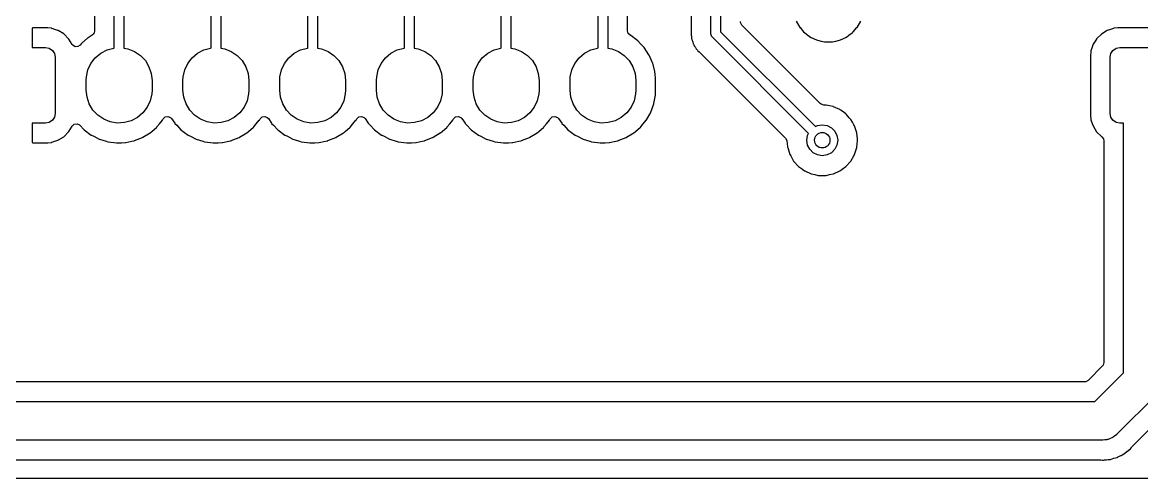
# Model space of a CAD drawing. Extents: x 1.82 to 8.48, y -4.98 to -0.82.
# Drawn here: x 4.58 to 5.719, y -4.98 to -4.516 of the extents above; entities that cross this region are included whole.
import ezdxf

# ---------------------------------------------------------------- set-up
doc = ezdxf.new("R2010")
doc.units = 0
doc.header["$MEASUREMENT"] = 0
doc.layers.add('BLACK', color=7, linetype='CONTINUOUS')

msp = doc.modelspace()

# ---------------------------------------------------------------- linework, layer by layer
at = {"layer": 'BLACK', "linetype": 'CONTINUOUS'}
for p, q in [((5.26049, -3.93842), (5.26049, -4.52446)), ((5.28051, -4.52756), (5.28051, -3.93701)), ((5.29035, -3.93905), (5.29035, -4.52552)), ((4.6735, -4.54202), (4.6735, -4.3375)), ((4.77193, -4.54202), (4.77193, -4.33603)), ((4.78177, -4.3361), (4.78177, -4.54217)), ((4.87035, -4.54202), (4.87035, -4.3361)), ((4.8802, -4.3361), (4.8802, -4.54217)), ((4.96878, -4.54202), (4.96878, -4.3361)), ((4.97862, -4.3361), (4.97862, -4.54217)), ((5.0672, -4.54202), (5.0672, -4.3361)), ((5.07705, -4.3361), (5.07705, -4.54217)), ((5.17547, -4.33648), (5.17547, -4.54217)), ((4.65348, -4.33891), (4.65348, -4.52486)), ((4.68335, -4.33954), (4.68335, -4.54217)), ((5.16563, -4.54202), (5.16563, -4.33851)), ((5.19549, -4.52472), (5.19549, -4.33958)), ((5.31049, -4.51623), (5.31037, -4.51517)), ((5.31183, -4.51868), (5.31049, -4.51623)), ((5.39175, -4.59861), (5.31183, -4.51868)), ((5.36714, -4.51463), (5.3709, -4.52114)), ((5.4291, -4.52114), (5.43286, -4.51463)), ((4.59007, -4.52185), (4.59, -4.52215)), ((4.59, -4.52215), (4.59, -4.54161)), ((4.59011, -4.52179), (4.59007, -4.52185)), ((4.59071, -4.52161), (4.59011, -4.52179)), ((4.60548, -4.52161), (4.59071, -4.52161)), ((4.60573, -4.52163), (4.60548, -4.52161)), ((4.60945, -4.52201), (4.60573, -4.52163)), ((4.60997, -4.52212), (4.60945, -4.52201)), ((4.61605, -4.52414), (4.60997, -4.52212)), ((4.61657, -4.52438), (4.61605, -4.52414)), ((4.622, -4.52773), (4.61657, -4.52438)), ((4.62245, -4.52808), (4.622, -4.52773)), ((4.62696, -4.53259), (4.62245, -4.52808)), ((4.6511, -4.5291), (4.6468, -4.53171)), ((4.6527, -4.52754), (4.6511, -4.5291)), ((4.65348, -4.52486), (4.6527, -4.52754)), ((5.19617, -4.52722), (5.19549, -4.52472)), ((5.1982, -4.52914), (5.19617, -4.52722)), ((5.19865, -4.52936), (5.1982, -4.52914)), ((5.19884, -4.52946), (5.19865, -4.52936)), ((5.19865, -4.52936), (5.19865, -4.52936)), ((5.20612, -4.53488), (5.19884, -4.52946)), ((5.26047, -4.5249), (5.26041, -4.52519)), ((5.26041, -4.52519), (5.26042, -4.52551)), ((5.26042, -4.52551), (5.26042, -4.52551)), ((5.26042, -4.52551), (5.26049, -4.52787)), ((5.26049, -4.52446), (5.26047, -4.5249)), ((5.26049, -4.52787), (5.26049, -4.52803)), ((5.26049, -4.52803), (5.26049, -4.52913)), ((5.26049, -4.52913), (5.26051, -4.52928)), ((5.26051, -4.52928), (5.26051, -4.52928)), ((5.26051, -4.52928), (5.26051, -4.52929)), ((5.26051, -4.52929), (5.26055, -4.52975)), ((5.26055, -4.52975), (5.2606, -4.53149)), ((5.2606, -4.53149), (5.26083, -4.53226)), ((5.28085, -4.52872), (5.28051, -4.52756)), ((5.28111, -4.52991), (5.28085, -4.52872)), ((5.28126, -4.53011), (5.28111, -4.52991)), ((5.28129, -4.53022), (5.28126, -4.53011)), ((5.28143, -4.53034), (5.28129, -4.53022)), ((5.28195, -4.53104), (5.28143, -4.53034)), ((5.37979, -4.62887), (5.28195, -4.53104)), ((5.29035, -4.52552), (5.38675, -4.62191)), ((5.3709, -4.52114), (5.37108, -4.52133)), ((5.37108, -4.52133), (5.37108, -4.52133)), ((5.37108, -4.52133), (5.37479, -4.52546)), ((5.37479, -4.52546), (5.37593, -4.52673)), ((5.37593, -4.52673), (5.37917, -4.52908)), ((5.37917, -4.52908), (5.38165, -4.53088)), ((5.38165, -4.53088), (5.38202, -4.53115)), ((5.38202, -4.53115), (5.38225, -4.53125)), ((5.38225, -4.53125), (5.38226, -4.53125)), ((5.38226, -4.53125), (5.3879, -4.53377)), ((5.4121, -4.53377), (5.41774, -4.53125)), ((5.41774, -4.53125), (5.41775, -4.53125)), ((5.41775, -4.53125), (5.41798, -4.53115)), ((5.41798, -4.53115), (5.41835, -4.53088)), ((5.41835, -4.53088), (5.42083, -4.52908)), ((5.42083, -4.52908), (5.42407, -4.52673)), ((5.42407, -4.52673), (5.42521, -4.52546)), ((5.42521, -4.52546), (5.42892, -4.52133)), ((5.42892, -4.52133), (5.4291, -4.52114)), ((5.42892, -4.52133), (5.42892, -4.52133)), ((5.6777, -4.52789), (5.67278, -4.53282)), ((5.68362, -4.52423), (5.6777, -4.52789)), ((5.68679, -4.52317), (5.68362, -4.52423)), ((5.68997, -4.52211), (5.68679, -4.52317)), ((5.69023, -4.52203), (5.68997, -4.52211)), ((5.68997, -4.52211), (5.68997, -4.52211)), ((5.6905, -4.522), (5.69023, -4.52203)), ((5.69427, -4.52161), (5.6905, -4.522)), ((5.6905, -4.522), (5.6905, -4.522)), ((5.69439, -4.52159), (5.69427, -4.52161)), ((5.69427, -4.52161), (5.69427, -4.52161)), ((5.74561, -4.52159), (5.69439, -4.52159)), ((4.59, -4.54161), (4.60362, -4.54161)), ((4.60362, -4.54161), (4.60739, -4.54236)), ((4.60739, -4.54236), (4.61058, -4.5445)), ((4.62732, -4.53304), (4.62696, -4.53259)), ((4.63073, -4.53854), (4.62732, -4.53304)), ((4.63128, -4.53928), (4.63073, -4.53854)), ((4.63368, -4.54073), (4.63128, -4.53928)), ((4.63647, -4.54065), (4.63368, -4.54073)), ((4.63878, -4.53908), (4.63647, -4.54065)), ((4.63981, -4.53782), (4.63878, -4.53908)), ((4.63994, -4.53766), (4.63981, -4.53782)), ((4.64017, -4.53746), (4.63994, -4.53766)), ((4.64664, -4.53185), (4.64017, -4.53746)), ((4.6468, -4.53171), (4.64664, -4.53185)), ((4.66611, -4.54396), (4.67307, -4.54204)), ((4.67307, -4.54204), (4.6735, -4.54202)), ((4.68335, -4.54217), (4.68742, -4.54285)), ((4.68742, -4.54285), (4.69414, -4.54553)), ((4.76453, -4.54396), (4.7715, -4.54204)), ((4.7715, -4.54204), (4.77193, -4.54202)), ((4.78177, -4.54217), (4.78585, -4.54285)), ((4.78585, -4.54285), (4.79256, -4.54553)), ((4.86296, -4.54396), (4.86993, -4.54204)), ((4.86993, -4.54204), (4.87035, -4.54202)), ((4.8802, -4.54217), (4.88427, -4.54285)), ((4.88427, -4.54285), (4.89099, -4.54553)), ((4.96138, -4.54396), (4.96835, -4.54204)), ((4.96835, -4.54204), (4.96878, -4.54202)), ((4.97862, -4.54217), (4.9827, -4.54285)), ((4.9827, -4.54285), (4.98941, -4.54553)), ((5.05981, -4.54396), (5.06678, -4.54204)), ((5.06678, -4.54204), (5.0672, -4.54202)), ((5.07705, -4.54217), (5.08113, -4.54285)), ((5.08113, -4.54285), (5.08784, -4.54553)), ((5.15823, -4.54396), (5.1652, -4.54204)), ((5.1652, -4.54204), (5.16563, -4.54202)), ((5.17547, -4.54217), (5.17955, -4.54285)), ((5.17955, -4.54285), (5.18626, -4.54553)), ((5.20893, -4.53782), (5.20612, -4.53488)), ((5.21186, -4.54089), (5.20893, -4.53782)), ((5.21238, -4.54144), (5.21186, -4.54089)), ((5.21745, -4.54897), (5.21238, -4.54144)), ((5.26083, -4.53226), (5.26098, -4.53302)), ((5.26098, -4.53302), (5.26104, -4.53344)), ((5.26104, -4.53344), (5.26108, -4.53381)), ((5.26108, -4.53381), (5.2612, -4.5341)), ((5.2612, -4.5341), (5.2612, -4.5341)), ((5.2612, -4.5341), (5.26172, -4.53543)), ((5.26172, -4.53543), (5.26188, -4.53587)), ((5.26188, -4.53587), (5.26193, -4.53607)), ((5.26193, -4.53607), (5.26236, -4.53754)), ((5.26236, -4.53754), (5.26252, -4.53781)), ((5.26252, -4.53781), (5.26252, -4.53781)), ((5.26252, -4.53781), (5.26277, -4.53823)), ((5.26277, -4.53823), (5.26311, -4.53893)), ((5.26311, -4.53893), (5.2634, -4.53967)), ((5.2634, -4.53967), (5.26359, -4.53992)), ((5.26359, -4.53992), (5.26359, -4.53992)), ((5.26359, -4.53992), (5.26443, -4.54108)), ((5.26443, -4.54108), (5.26468, -4.54147)), ((5.26468, -4.54147), (5.26513, -4.54223)), ((5.26513, -4.54223), (5.26557, -4.54297)), ((5.26557, -4.54297), (5.26613, -4.54353)), ((5.3879, -4.53377), (5.38889, -4.5342)), ((5.38889, -4.5342), (5.39256, -4.53499)), ((5.39256, -4.53499), (5.39599, -4.53571)), ((5.39599, -4.53571), (5.39599, -4.53571)), ((5.39599, -4.53571), (5.39624, -4.53577)), ((5.39624, -4.53577), (5.40376, -4.53577)), ((5.40376, -4.53577), (5.40401, -4.53571)), ((5.40401, -4.53571), (5.40744, -4.53499)), ((5.40401, -4.53571), (5.40401, -4.53571)), ((5.40744, -4.53499), (5.41111, -4.5342)), ((5.41111, -4.5342), (5.4121, -4.53377)), ((5.66829, -4.54129), (5.66707, -4.54497)), ((5.66913, -4.53875), (5.66829, -4.54129)), ((5.66945, -4.53823), (5.66913, -4.53875)), ((5.67263, -4.53307), (5.66945, -4.53823)), ((5.67278, -4.53282), (5.67263, -4.53307)), ((5.67263, -4.53307), (5.67263, -4.53307)), ((5.68942, -4.5445), (5.69261, -4.54236)), ((5.69261, -4.54236), (5.69638, -4.54161)), ((5.69638, -4.54161), (5.74362, -4.54161)), ((4.61058, -4.5445), (4.61272, -4.54769)), ((4.61272, -4.54769), (4.61346, -4.55146)), ((4.61346, -4.55146), (4.61346, -4.60854)), ((4.6498, -4.55774), (4.65419, -4.552)), ((4.65419, -4.552), (4.65971, -4.54734)), ((4.65971, -4.54734), (4.66611, -4.54396)), ((4.69414, -4.54553), (4.70011, -4.54959)), ((4.70011, -4.54959), (4.70508, -4.55485)), ((4.74823, -4.55774), (4.75262, -4.552)), ((4.75262, -4.552), (4.75814, -4.54734)), ((4.75814, -4.54734), (4.76453, -4.54396)), ((4.79256, -4.54553), (4.79854, -4.54959)), ((4.79854, -4.54959), (4.80351, -4.55485)), ((4.84665, -4.55774), (4.85104, -4.552)), ((4.85104, -4.552), (4.85656, -4.54734)), ((4.85656, -4.54734), (4.86296, -4.54396)), ((4.89099, -4.54553), (4.89696, -4.54959)), ((4.89696, -4.54959), (4.90193, -4.55485)), ((4.94508, -4.55774), (4.94947, -4.552)), ((4.94947, -4.552), (4.95499, -4.54734)), ((4.95499, -4.54734), (4.96138, -4.54396)), ((4.98941, -4.54553), (4.99539, -4.54959)), ((4.99539, -4.54959), (5.00036, -4.55485)), ((5.0435, -4.55774), (5.04789, -4.552)), ((5.04789, -4.552), (5.05341, -4.54734)), ((5.05341, -4.54734), (5.05981, -4.54396)), ((5.08784, -4.54553), (5.09382, -4.54959)), ((5.09382, -4.54959), (5.09878, -4.55485)), ((5.14193, -4.55774), (5.14632, -4.552)), ((5.14632, -4.552), (5.15184, -4.54734)), ((5.15184, -4.54734), (5.15823, -4.54396)), ((5.18626, -4.54553), (5.19224, -4.54959)), ((5.19224, -4.54959), (5.19721, -4.55485)), ((5.21754, -4.54917), (5.21745, -4.54897)), ((5.22106, -4.55697), (5.21754, -4.54917)), ((5.26613, -4.54353), (5.26664, -4.54412)), ((5.26664, -4.54412), (5.26711, -4.54477)), ((5.26711, -4.54477), (5.26839, -4.54583)), ((5.26839, -4.54583), (5.26845, -4.54588)), ((5.26845, -4.54588), (5.26879, -4.54619)), ((5.26879, -4.54619), (5.35641, -4.63381)), ((5.66679, -4.54675), (5.66652, -4.54947)), ((5.66652, -4.54947), (5.66652, -4.61053)), ((5.66691, -4.54563), (5.66679, -4.54675)), ((5.66694, -4.54536), (5.66691, -4.54563)), ((5.66691, -4.54563), (5.66691, -4.54563)), ((5.66707, -4.54497), (5.66694, -4.54536)), ((5.68654, -4.55146), (5.68728, -4.54769)), ((5.68654, -4.60854), (5.68654, -4.55146)), ((5.68728, -4.54769), (5.68942, -4.5445)), ((4.64517, -4.57135), (4.64675, -4.56429)), ((4.64675, -4.56429), (4.6498, -4.55774)), ((4.70508, -4.55485), (4.7088, -4.56104)), ((4.7088, -4.56104), (4.71111, -4.56789)), ((4.74359, -4.57135), (4.74517, -4.56429)), ((4.74517, -4.56429), (4.74823, -4.55774)), ((4.80351, -4.55485), (4.80723, -4.56104)), ((4.80723, -4.56104), (4.80953, -4.56789)), ((4.84202, -4.57135), (4.8436, -4.56429)), ((4.8436, -4.56429), (4.84665, -4.55774)), ((4.90193, -4.55485), (4.90565, -4.56104)), ((4.90565, -4.56104), (4.90796, -4.56789)), ((4.94044, -4.57135), (4.94202, -4.56429)), ((4.94202, -4.56429), (4.94508, -4.55774)), ((5.00036, -4.55485), (5.00408, -4.56104)), ((5.00408, -4.56104), (5.00638, -4.56789)), ((5.03887, -4.57135), (5.04045, -4.56429)), ((5.04045, -4.56429), (5.0435, -4.55774)), ((5.09878, -4.55485), (5.1025, -4.56104)), ((5.1025, -4.56104), (5.10481, -4.56789)), ((5.1373, -4.57135), (5.13887, -4.56429)), ((5.13887, -4.56429), (5.14193, -4.55774)), ((5.19721, -4.55485), (5.20093, -4.56104)), ((5.20093, -4.56104), (5.20324, -4.56789)), ((5.22118, -4.55725), (5.22106, -4.55697)), ((5.22123, -4.55745), (5.22118, -4.55725)), ((5.22341, -4.56583), (5.22123, -4.55745)), ((5.22123, -4.55745), (5.22123, -4.55745)), ((4.64496, -4.57508), (4.64517, -4.57135)), ((4.64496, -4.58492), (4.64496, -4.57508)), ((4.71111, -4.56789), (4.71189, -4.57508)), ((4.71189, -4.57508), (4.71189, -4.58492)), ((4.74339, -4.57508), (4.74359, -4.57135)), ((4.74339, -4.58492), (4.74339, -4.57508)), ((4.80953, -4.56789), (4.81031, -4.57508)), ((4.81031, -4.57508), (4.81031, -4.58492)), ((4.84181, -4.57508), (4.84202, -4.57135)), ((4.84181, -4.58492), (4.84181, -4.57508)), ((4.90796, -4.56789), (4.90874, -4.57508)), ((4.90874, -4.57508), (4.90874, -4.58492)), ((4.94024, -4.57508), (4.94044, -4.57135)), ((4.94024, -4.58492), (4.94024, -4.57508)), ((5.00638, -4.56789), (5.00717, -4.57508)), ((5.00717, -4.57508), (5.00717, -4.58492)), ((5.03866, -4.57508), (5.03887, -4.57135)), ((5.03866, -4.58492), (5.03866, -4.57508)), ((5.10481, -4.56789), (5.10559, -4.57508)), ((5.10559, -4.57508), (5.10559, -4.58492)), ((5.13709, -4.57508), (5.1373, -4.57135)), ((5.13709, -4.58492), (5.13709, -4.57508)), ((5.20324, -4.56789), (5.20402, -4.57508)), ((5.20402, -4.57508), (5.20402, -4.58492)), ((5.22346, -4.56603), (5.22341, -4.56583)), ((5.22341, -4.56583), (5.22341, -4.56583)), ((5.22348, -4.56624), (5.22346, -4.56603)), ((5.22367, -4.56848), (5.22348, -4.56624)), ((5.22348, -4.56624), (5.22348, -4.56624)), ((5.22404, -4.5728), (5.22367, -4.56848)), ((5.22404, -4.58902), (5.22404, -4.5728)), ((4.64574, -4.59211), (4.64496, -4.58492)), ((4.71189, -4.58492), (4.71168, -4.58865)), ((4.74417, -4.59211), (4.74339, -4.58492)), ((4.81031, -4.58492), (4.81011, -4.58865)), ((4.84259, -4.59211), (4.84181, -4.58492)), ((4.90874, -4.58492), (4.90853, -4.58865)), ((4.94102, -4.59211), (4.94024, -4.58492)), ((5.00717, -4.58492), (5.00696, -4.58865)), ((5.03944, -4.59211), (5.03866, -4.58492)), ((5.10559, -4.58492), (5.10538, -4.58865)), ((5.13787, -4.59211), (5.13709, -4.58492)), ((5.20402, -4.58492), (5.20381, -4.58865)), ((4.64805, -4.59896), (4.64574, -4.59211)), ((4.65177, -4.60515), (4.64805, -4.59896)), ((4.7101, -4.59571), (4.70705, -4.60226)), ((4.71168, -4.58865), (4.7101, -4.59571)), ((4.74647, -4.59896), (4.74417, -4.59211)), ((4.75019, -4.60515), (4.74647, -4.59896)), ((4.80853, -4.59571), (4.80547, -4.60226)), ((4.81011, -4.58865), (4.80853, -4.59571)), ((4.8449, -4.59896), (4.84259, -4.59211)), ((4.84862, -4.60515), (4.8449, -4.59896)), ((4.90695, -4.59571), (4.9039, -4.60226)), ((4.90853, -4.58865), (4.90695, -4.59571)), ((4.94332, -4.59896), (4.94102, -4.59211)), ((4.94705, -4.60515), (4.94332, -4.59896)), ((5.00538, -4.59571), (5.00233, -4.60226)), ((5.00696, -4.58865), (5.00538, -4.59571)), ((5.04175, -4.59896), (5.03944, -4.59211)), ((5.04547, -4.60515), (5.04175, -4.59896)), ((5.10381, -4.59571), (5.10075, -4.60226)), ((5.10538, -4.58865), (5.10381, -4.59571)), ((5.14017, -4.59896), (5.13787, -4.59211)), ((5.1439, -4.60515), (5.14017, -4.59896)), ((5.20223, -4.59571), (5.19918, -4.60226)), ((5.20381, -4.58865), (5.20223, -4.59571)), ((5.21928, -4.60744), (5.22238, -4.5989)), ((5.22238, -4.5989), (5.22244, -4.59853)), ((5.22244, -4.59853), (5.22396, -4.59013)), ((5.22396, -4.59013), (5.22399, -4.58997)), ((5.22396, -4.59013), (5.22396, -4.59013)), ((5.22399, -4.58997), (5.22404, -4.58902)), ((5.39258, -4.59927), (5.39175, -4.59861)), ((5.39526, -4.60006), (5.39258, -4.59927)), ((4.61346, -4.60854), (4.61272, -4.61231)), ((4.65674, -4.61041), (4.65177, -4.60515)), ((4.66271, -4.61447), (4.65674, -4.61041)), ((4.70266, -4.608), (4.69714, -4.61266)), ((4.70705, -4.60226), (4.70266, -4.608)), ((4.75516, -4.61041), (4.75019, -4.60515)), ((4.76114, -4.61447), (4.75516, -4.61041)), ((4.80108, -4.608), (4.79556, -4.61266)), ((4.80547, -4.60226), (4.80108, -4.608)), ((4.85359, -4.61041), (4.84862, -4.60515)), ((4.85956, -4.61447), (4.85359, -4.61041)), ((4.89951, -4.608), (4.89399, -4.61266)), ((4.9039, -4.60226), (4.89951, -4.608)), ((4.95201, -4.61041), (4.94705, -4.60515)), ((4.95799, -4.61447), (4.95201, -4.61041)), ((4.99793, -4.608), (4.99241, -4.61266)), ((5.00233, -4.60226), (4.99793, -4.608)), ((5.05044, -4.61041), (5.04547, -4.60515)), ((5.05642, -4.61447), (5.05044, -4.61041)), ((5.09636, -4.608), (5.09084, -4.61266)), ((5.10075, -4.60226), (5.09636, -4.608)), ((5.14886, -4.61041), (5.1439, -4.60515)), ((5.15484, -4.61447), (5.14886, -4.61041)), ((5.19479, -4.608), (5.18926, -4.61266)), ((5.19918, -4.60226), (5.19479, -4.608)), ((5.21495, -4.61504), (5.21917, -4.60762)), ((5.21917, -4.60762), (5.21928, -4.60744)), ((5.39746, -4.60006), (5.39526, -4.60006)), ((5.39771, -4.60011), (5.39746, -4.60006)), ((5.40114, -4.60084), (5.39771, -4.60011)), ((5.39771, -4.60011), (5.39771, -4.60011)), ((5.40481, -4.60162), (5.40114, -4.60084)), ((5.40505, -4.60173), (5.40481, -4.60162)), ((5.41145, -4.60457), (5.40505, -4.60173)), ((5.40505, -4.60173), (5.40505, -4.60173)), ((5.41168, -4.60468), (5.41145, -4.60457)), ((5.41145, -4.60457), (5.41145, -4.60457)), ((5.41189, -4.60483), (5.41168, -4.60468)), ((5.41264, -4.60538), (5.41189, -4.60483)), ((5.41189, -4.60483), (5.41189, -4.60483)), ((5.41777, -4.6091), (5.41264, -4.60538)), ((5.41794, -4.60929), (5.41777, -4.6091)), ((5.42125, -4.61297), (5.41794, -4.60929)), ((5.41794, -4.60929), (5.41794, -4.60929)), ((5.66652, -4.61053), (5.66653, -4.61066)), ((5.66653, -4.61066), (5.66653, -4.61066)), ((5.66653, -4.61066), (5.66692, -4.61442)), ((5.68728, -4.61231), (5.68654, -4.60854)), ((4.60362, -4.61839), (4.59, -4.61839)), ((4.59, -4.61839), (4.59, -4.63767)), ((4.60739, -4.61764), (4.60362, -4.61839)), ((4.61058, -4.6155), (4.60739, -4.61764)), ((4.61272, -4.61231), (4.61058, -4.6155)), ((4.62735, -4.62692), (4.63074, -4.62143)), ((4.63074, -4.62143), (4.63281, -4.61956)), ((4.63281, -4.61956), (4.63557, -4.61911)), ((4.63557, -4.61911), (4.63814, -4.62022)), ((4.63814, -4.62022), (4.63855, -4.62061)), ((4.63855, -4.62061), (4.64286, -4.62512)), ((4.66943, -4.61715), (4.66271, -4.61447)), ((4.67656, -4.61833), (4.66943, -4.61715)), ((4.68378, -4.61796), (4.67656, -4.61833)), ((4.69074, -4.61604), (4.68378, -4.61796)), ((4.69714, -4.61266), (4.69074, -4.61604)), ((4.71163, -4.62692), (4.71675, -4.62248)), ((4.71675, -4.62248), (4.71691, -4.62234)), ((4.71675, -4.62248), (4.71675, -4.62248)), ((4.71691, -4.62234), (4.71941, -4.61929)), ((4.71941, -4.61929), (4.72253, -4.61549)), ((4.72253, -4.61549), (4.72266, -4.61532)), ((4.72253, -4.61549), (4.72253, -4.61549)), ((4.72266, -4.61532), (4.72337, -4.61408)), ((4.72337, -4.61408), (4.72538, -4.61214)), ((4.72538, -4.61214), (4.72812, -4.6116)), ((4.72812, -4.6116), (4.73072, -4.61262)), ((4.73072, -4.61262), (4.73179, -4.61377)), ((4.73179, -4.61377), (4.73502, -4.61856)), ((4.73502, -4.61856), (4.73516, -4.61871)), ((4.73516, -4.61871), (4.73516, -4.61871)), ((4.73516, -4.61871), (4.73702, -4.62065)), ((4.73702, -4.62065), (4.74128, -4.62512)), ((4.76785, -4.61715), (4.76114, -4.61447)), ((4.77498, -4.61833), (4.76785, -4.61715)), ((4.7822, -4.61796), (4.77498, -4.61833)), ((4.78917, -4.61604), (4.7822, -4.61796)), ((4.79556, -4.61266), (4.78917, -4.61604)), ((4.81006, -4.62692), (4.81517, -4.62248)), ((4.81517, -4.62248), (4.81533, -4.62234)), ((4.81517, -4.62248), (4.81517, -4.62248)), ((4.81533, -4.62234), (4.81784, -4.61929)), ((4.81784, -4.61929), (4.82095, -4.61549)), ((4.82095, -4.61549), (4.82109, -4.61532)), ((4.82095, -4.61549), (4.82095, -4.61549)), ((4.82109, -4.61532), (4.82179, -4.61408)), ((4.82179, -4.61408), (4.8238, -4.61214)), ((4.8238, -4.61214), (4.82655, -4.6116)), ((4.82655, -4.6116), (4.82915, -4.61262)), ((4.82915, -4.61262), (4.83022, -4.61377)), ((4.83022, -4.61377), (4.83344, -4.61856)), ((4.83344, -4.61856), (4.83359, -4.61871)), ((4.83359, -4.61871), (4.83359, -4.61871)), ((4.83359, -4.61871), (4.83544, -4.62065)), ((4.83544, -4.62065), (4.83971, -4.62512)), ((4.86628, -4.61715), (4.85956, -4.61447)), ((4.87341, -4.61833), (4.86628, -4.61715)), ((4.88063, -4.61796), (4.87341, -4.61833)), ((4.88759, -4.61604), (4.88063, -4.61796)), ((4.89399, -4.61266), (4.88759, -4.61604)), ((4.90848, -4.62692), (4.9136, -4.62248)), ((4.9136, -4.62248), (4.91376, -4.62234)), ((4.9136, -4.62248), (4.9136, -4.62248)), ((4.91376, -4.62234), (4.91626, -4.61929)), ((4.91626, -4.61929), (4.91938, -4.61549)), ((4.91938, -4.61549), (4.91951, -4.61532)), ((4.91938, -4.61549), (4.91938, -4.61549)), ((4.91951, -4.61532), (4.92022, -4.61408)), ((4.92022, -4.61408), (4.92223, -4.61214)), ((4.92223, -4.61214), (4.92497, -4.6116)), ((4.92497, -4.6116), (4.92757, -4.61262)), ((4.92757, -4.61262), (4.92864, -4.61377)), ((4.92864, -4.61377), (4.93187, -4.61856)), ((4.93187, -4.61856), (4.93201, -4.61871)), ((4.93201, -4.61871), (4.93201, -4.61871)), ((4.93201, -4.61871), (4.93387, -4.62065)), ((4.93387, -4.62065), (4.93813, -4.62512)), ((4.9647, -4.61715), (4.95799, -4.61447)), ((4.97183, -4.61833), (4.9647, -4.61715)), ((4.97905, -4.61796), (4.97183, -4.61833)), ((4.98602, -4.61604), (4.97905, -4.61796)), ((4.99241, -4.61266), (4.98602, -4.61604)), ((5.00691, -4.62692), (5.01202, -4.62248)), ((5.01202, -4.62248), (5.01218, -4.62234)), ((5.01202, -4.62248), (5.01202, -4.62248)), ((5.01218, -4.62234), (5.01469, -4.61929)), ((5.01469, -4.61929), (5.0178, -4.61549)), ((5.0178, -4.61549), (5.01794, -4.61532)), ((5.0178, -4.61549), (5.0178, -4.61549)), ((5.01794, -4.61532), (5.01864, -4.61408)), ((5.01864, -4.61408), (5.02065, -4.61214)), ((5.02065, -4.61214), (5.0234, -4.6116)), ((5.0234, -4.6116), (5.026, -4.61262)), ((5.026, -4.61262), (5.02707, -4.61377)), ((5.02707, -4.61377), (5.03029, -4.61856)), ((5.03029, -4.61856), (5.03044, -4.61871)), ((5.03044, -4.61871), (5.03044, -4.61871)), ((5.03044, -4.61871), (5.03229, -4.62065)), ((5.03229, -4.62065), (5.03656, -4.62512)), ((5.06313, -4.61715), (5.05642, -4.61447)), ((5.07026, -4.61833), (5.06313, -4.61715)), ((5.07748, -4.61796), (5.07026, -4.61833)), ((5.08445, -4.61604), (5.07748, -4.61796)), ((5.09084, -4.61266), (5.08445, -4.61604)), ((5.10533, -4.62692), (5.11045, -4.62248)), ((5.11045, -4.62248), (5.11061, -4.62234)), ((5.11045, -4.62248), (5.11045, -4.62248)), ((5.11061, -4.62234), (5.11311, -4.61929)), ((5.11311, -4.61929), (5.11623, -4.61549)), ((5.11623, -4.61549), (5.11636, -4.61532)), ((5.11623, -4.61549), (5.11623, -4.61549)), ((5.11636, -4.61532), (5.11707, -4.61408)), ((5.11707, -4.61408), (5.11908, -4.61214)), ((5.11908, -4.61214), (5.12182, -4.6116)), ((5.12182, -4.6116), (5.12442, -4.61262)), ((5.12442, -4.61262), (5.12549, -4.61377)), ((5.12549, -4.61377), (5.12872, -4.61856)), ((5.12872, -4.61856), (5.12886, -4.61871)), ((5.12886, -4.61871), (5.12886, -4.61871)), ((5.12886, -4.61871), (5.13072, -4.62065)), ((5.13072, -4.62065), (5.13498, -4.62512)), ((5.16155, -4.61715), (5.15484, -4.61447)), ((5.16868, -4.61833), (5.16155, -4.61715)), ((5.1759, -4.61796), (5.16868, -4.61833)), ((5.18287, -4.61604), (5.1759, -4.61796)), ((5.18926, -4.61266), (5.18287, -4.61604)), ((5.20376, -4.62692), (5.20887, -4.62248)), ((5.20887, -4.62248), (5.20903, -4.62234)), ((5.20887, -4.62248), (5.20887, -4.62248)), ((5.20903, -4.62234), (5.21154, -4.61929)), ((5.21154, -4.61929), (5.21466, -4.61549)), ((5.21466, -4.61549), (5.21479, -4.61532)), ((5.21466, -4.61549), (5.21466, -4.61549)), ((5.21479, -4.61532), (5.21495, -4.61504)), ((5.38675, -4.62191), (5.38883, -4.62085)), ((5.38883, -4.62085), (5.3937, -4.62008)), ((5.3937, -4.62008), (5.39857, -4.62085)), ((5.39857, -4.62085), (5.40296, -4.62309)), ((5.4228, -4.61469), (5.42125, -4.61297)), ((5.42443, -4.61752), (5.4228, -4.61469)), ((5.42591, -4.62007), (5.42443, -4.61752)), ((5.42656, -4.6212), (5.42591, -4.62007)), ((5.42888, -4.62835), (5.42656, -4.6212)), ((5.66692, -4.61442), (5.66695, -4.61469)), ((5.66695, -4.61469), (5.66703, -4.61495)), ((5.66703, -4.61495), (5.66703, -4.61495)), ((5.66703, -4.61495), (5.66835, -4.61889)), ((5.66835, -4.61889), (5.66915, -4.6213)), ((5.66915, -4.6213), (5.67282, -4.62722)), ((5.68942, -4.6155), (5.68728, -4.61231)), ((5.69261, -4.61764), (5.68942, -4.6155)), ((5.69638, -4.61839), (5.69261, -4.61764)), ((5.70031, -4.61839), (5.69638, -4.61839)), ((5.70031, -4.87224), (5.70031, -4.61839)), ((4.61661, -4.6356), (4.62204, -4.63224)), ((4.62204, -4.63224), (4.62249, -4.63189)), ((4.62249, -4.63189), (4.627, -4.62737)), ((4.627, -4.62737), (4.62735, -4.62692)), ((4.64286, -4.62512), (4.65014, -4.63054)), ((4.65014, -4.63054), (4.65033, -4.63064)), ((4.65033, -4.63064), (4.65033, -4.63064)), ((4.65033, -4.63064), (4.6527, -4.63184)), ((4.6527, -4.63184), (4.65823, -4.63466)), ((4.69405, -4.63626), (4.7021, -4.63308)), ((4.7021, -4.63308), (4.70229, -4.633)), ((4.7021, -4.63308), (4.7021, -4.63308)), ((4.70229, -4.633), (4.70251, -4.63287)), ((4.70251, -4.63287), (4.70987, -4.6284)), ((4.70987, -4.6284), (4.71005, -4.62829)), ((4.70987, -4.6284), (4.70987, -4.6284)), ((4.71005, -4.62829), (4.71163, -4.62692)), ((4.74128, -4.62512), (4.74856, -4.63054)), ((4.74856, -4.63054), (4.74875, -4.63064)), ((4.74875, -4.63064), (4.74875, -4.63064)), ((4.74875, -4.63064), (4.75112, -4.63184)), ((4.75112, -4.63184), (4.75666, -4.63466)), ((4.79247, -4.63626), (4.80052, -4.63308)), ((4.80052, -4.63308), (4.80072, -4.633)), ((4.80052, -4.63308), (4.80052, -4.63308)), ((4.80072, -4.633), (4.80093, -4.63287)), ((4.80093, -4.63287), (4.8083, -4.6284)), ((4.8083, -4.6284), (4.80848, -4.62829)), ((4.8083, -4.6284), (4.8083, -4.6284)), ((4.80848, -4.62829), (4.81006, -4.62692)), ((4.83971, -4.62512), (4.84699, -4.63054)), ((4.84699, -4.63054), (4.84718, -4.63064)), ((4.84718, -4.63064), (4.84718, -4.63064)), ((4.84718, -4.63064), (4.84955, -4.63184)), ((4.84955, -4.63184), (4.85508, -4.63466)), ((4.8909, -4.63626), (4.89895, -4.63308)), ((4.89895, -4.63308), (4.89914, -4.633)), ((4.89895, -4.63308), (4.89895, -4.63308)), ((4.89914, -4.633), (4.89936, -4.63287)), ((4.89936, -4.63287), (4.90672, -4.6284)), ((4.90672, -4.6284), (4.9069, -4.62829)), ((4.90672, -4.6284), (4.90672, -4.6284)), ((4.9069, -4.62829), (4.90848, -4.62692)), ((4.93813, -4.62512), (4.94542, -4.63054)), ((4.94542, -4.63054), (4.9456, -4.63064)), ((4.9456, -4.63064), (4.9456, -4.63064)), ((4.9456, -4.63064), (4.94797, -4.63184)), ((4.94797, -4.63184), (4.95351, -4.63466)), ((4.98932, -4.63626), (4.99737, -4.63308)), ((4.99737, -4.63308), (4.99757, -4.633)), ((4.99737, -4.63308), (4.99737, -4.63308)), ((4.99757, -4.633), (4.99778, -4.63287)), ((4.99778, -4.63287), (5.00515, -4.6284)), ((5.00515, -4.6284), (5.00533, -4.62829)), ((5.00515, -4.6284), (5.00515, -4.6284)), ((5.00533, -4.62829), (5.00691, -4.62692)), ((5.03656, -4.62512), (5.04384, -4.63054)), ((5.04384, -4.63054), (5.04403, -4.63064)), ((5.04403, -4.63064), (5.04403, -4.63064)), ((5.04403, -4.63064), (5.0464, -4.63184)), ((5.0464, -4.63184), (5.05193, -4.63466)), ((5.08775, -4.63626), (5.0958, -4.63308)), ((5.0958, -4.63308), (5.09599, -4.633)), ((5.0958, -4.63308), (5.0958, -4.63308)), ((5.09599, -4.633), (5.09621, -4.63287)), ((5.09621, -4.63287), (5.10357, -4.6284)), ((5.10357, -4.6284), (5.10375, -4.62829)), ((5.10357, -4.6284), (5.10357, -4.6284)), ((5.10375, -4.62829), (5.10533, -4.62692)), ((5.13498, -4.62512), (5.14227, -4.63054)), ((5.14227, -4.63054), (5.14245, -4.63064)), ((5.14245, -4.63064), (5.14245, -4.63064)), ((5.14245, -4.63064), (5.14483, -4.63184)), ((5.14483, -4.63184), (5.15036, -4.63466)), ((5.18617, -4.63626), (5.19422, -4.63308)), ((5.19422, -4.63308), (5.19442, -4.633)), ((5.19422, -4.63308), (5.19422, -4.63308)), ((5.19442, -4.633), (5.19463, -4.63287)), ((5.19463, -4.63287), (5.202, -4.6284)), ((5.202, -4.6284), (5.20218, -4.62829)), ((5.202, -4.6284), (5.202, -4.6284)), ((5.20218, -4.62829), (5.20376, -4.62692)), ((5.35641, -4.63381), (5.35775, -4.63626)), ((5.37795, -4.63583), (5.37872, -4.63096)), ((5.37872, -4.63096), (5.37979, -4.62887)), ((5.40296, -4.62309), (5.40644, -4.62657)), ((5.40644, -4.62657), (5.40868, -4.63096)), ((5.40868, -4.63096), (5.40945, -4.63583)), ((5.42891, -4.62861), (5.42888, -4.62835)), ((5.42951, -4.63433), (5.42891, -4.62861)), ((5.42891, -4.62861), (5.42891, -4.62861)), ((5.67282, -4.62722), (5.67774, -4.63214)), ((5.67774, -4.63214), (5.67799, -4.63229)), ((5.67799, -4.63229), (5.67822, -4.63247)), ((5.67822, -4.63247), (5.67817, -4.63252)), ((5.67817, -4.63252), (5.67981, -4.63433)), ((4.59, -4.63767), (4.59018, -4.63827)), ((4.59018, -4.63827), (4.59023, -4.63832)), ((4.59023, -4.63832), (4.59053, -4.63839)), ((4.59053, -4.63839), (4.60548, -4.63839)), ((4.60548, -4.63839), (4.60573, -4.63837)), ((4.60573, -4.63837), (4.6095, -4.63798)), ((4.6095, -4.63798), (4.61002, -4.63787)), ((4.61002, -4.63787), (4.61609, -4.63584)), ((4.61609, -4.63584), (4.61661, -4.6356)), ((4.65823, -4.63466), (4.65843, -4.63472)), ((4.65843, -4.63472), (4.65843, -4.63472)), ((4.65843, -4.63472), (4.66514, -4.6368)), ((4.66514, -4.6368), (4.6669, -4.63735)), ((4.6669, -4.63735), (4.66711, -4.63737)), ((4.66711, -4.63737), (4.67569, -4.63851)), ((4.67569, -4.63851), (4.67569, -4.63851)), ((4.67569, -4.63851), (4.6759, -4.63854)), ((4.6759, -4.63854), (4.67611, -4.63853)), ((4.67611, -4.63853), (4.68071, -4.63836)), ((4.67611, -4.63853), (4.67611, -4.63853)), ((4.68071, -4.63836), (4.68497, -4.6382)), ((4.68497, -4.6382), (4.68518, -4.63815)), ((4.68518, -4.63815), (4.6915, -4.63683)), ((4.6915, -4.63683), (4.69385, -4.63633)), ((4.69385, -4.63633), (4.69405, -4.63626)), ((4.69405, -4.63626), (4.69405, -4.63626)), ((4.75666, -4.63466), (4.75686, -4.63472)), ((4.75686, -4.63472), (4.75686, -4.63472)), ((4.75686, -4.63472), (4.76356, -4.6368)), ((4.76356, -4.6368), (4.76532, -4.63735)), ((4.76532, -4.63735), (4.76553, -4.63737)), ((4.76553, -4.63737), (4.77411, -4.63851)), ((4.77411, -4.63851), (4.77411, -4.63851)), ((4.77411, -4.63851), (4.77432, -4.63854)), ((4.77432, -4.63854), (4.77453, -4.63853)), ((4.77453, -4.63853), (4.77914, -4.63836)), ((4.77453, -4.63853), (4.77453, -4.63853)), ((4.77914, -4.63836), (4.78339, -4.6382)), ((4.78339, -4.6382), (4.7836, -4.63815)), ((4.7836, -4.63815), (4.78993, -4.63683)), ((4.78993, -4.63683), (4.79228, -4.63633)), ((4.79228, -4.63633), (4.79247, -4.63626)), ((4.79247, -4.63626), (4.79247, -4.63626)), ((4.85508, -4.63466), (4.85528, -4.63472)), ((4.85528, -4.63472), (4.85528, -4.63472)), ((4.85528, -4.63472), (4.86199, -4.6368)), ((4.86199, -4.6368), (4.86375, -4.63735)), ((4.86375, -4.63735), (4.86396, -4.63737)), ((4.86396, -4.63737), (4.87254, -4.63851)), ((4.87254, -4.63851), (4.87254, -4.63851)), ((4.87254, -4.63851), (4.87275, -4.63854)), ((4.87275, -4.63854), (4.87296, -4.63853)), ((4.87296, -4.63853), (4.87756, -4.63836)), ((4.87296, -4.63853), (4.87296, -4.63853)), ((4.87756, -4.63836), (4.88182, -4.6382)), ((4.88182, -4.6382), (4.88203, -4.63815)), ((4.88203, -4.63815), (4.88835, -4.63683)), ((4.88835, -4.63683), (4.8907, -4.63633)), ((4.8907, -4.63633), (4.8909, -4.63626)), ((4.8909, -4.63626), (4.8909, -4.63626)), ((4.95351, -4.63466), (4.95371, -4.63472)), ((4.95371, -4.63472), (4.95371, -4.63472)), ((4.95371, -4.63472), (4.96041, -4.6368)), ((4.96041, -4.6368), (4.96217, -4.63735)), ((4.96217, -4.63735), (4.96238, -4.63737)), ((4.96238, -4.63737), (4.97096, -4.63851)), ((4.97096, -4.63851), (4.97096, -4.63851)), ((4.97096, -4.63851), (4.97117, -4.63854)), ((4.97117, -4.63854), (4.97138, -4.63853)), ((4.97138, -4.63853), (4.97599, -4.63836)), ((4.97138, -4.63853), (4.97138, -4.63853)), ((4.97599, -4.63836), (4.98024, -4.6382)), ((4.98024, -4.6382), (4.98045, -4.63815)), ((4.98045, -4.63815), (4.98678, -4.63683)), ((4.98678, -4.63683), (4.98913, -4.63633)), ((4.98913, -4.63633), (4.98932, -4.63626)), ((4.98932, -4.63626), (4.98932, -4.63626)), ((5.05193, -4.63466), (5.05213, -4.63472)), ((5.05213, -4.63472), (5.05213, -4.63472)), ((5.05213, -4.63472), (5.05884, -4.6368)), ((5.05884, -4.6368), (5.0606, -4.63735)), ((5.0606, -4.63735), (5.06081, -4.63737)), ((5.06081, -4.63737), (5.06939, -4.63851)), ((5.06939, -4.63851), (5.06939, -4.63851)), ((5.06939, -4.63851), (5.0696, -4.63854)), ((5.0696, -4.63854), (5.06981, -4.63853)), ((5.06981, -4.63853), (5.07441, -4.63836)), ((5.06981, -4.63853), (5.06981, -4.63853)), ((5.07441, -4.63836), (5.07867, -4.6382)), ((5.07867, -4.6382), (5.07888, -4.63815)), ((5.07888, -4.63815), (5.0852, -4.63683)), ((5.0852, -4.63683), (5.08755, -4.63633)), ((5.08755, -4.63633), (5.08775, -4.63626)), ((5.08775, -4.63626), (5.08775, -4.63626)), ((5.15036, -4.63466), (5.15056, -4.63472)), ((5.15056, -4.63472), (5.15056, -4.63472)), ((5.15056, -4.63472), (5.15726, -4.6368)), ((5.15726, -4.6368), (5.15902, -4.63735)), ((5.15902, -4.63735), (5.15923, -4.63737)), ((5.15923, -4.63737), (5.16781, -4.63851)), ((5.16781, -4.63851), (5.16781, -4.63851)), ((5.16781, -4.63851), (5.16802, -4.63854)), ((5.16802, -4.63854), (5.16823, -4.63853)), ((5.16823, -4.63853), (5.17284, -4.63836)), ((5.16823, -4.63853), (5.16823, -4.63853)), ((5.17284, -4.63836), (5.17709, -4.6382)), ((5.17709, -4.6382), (5.1773, -4.63815)), ((5.1773, -4.63815), (5.18363, -4.63683)), ((5.18363, -4.63683), (5.18598, -4.63633)), ((5.18598, -4.63633), (5.18617, -4.63626)), ((5.18617, -4.63626), (5.18617, -4.63626)), ((5.35775, -4.63626), (5.35784, -4.6368)), ((5.35784, -4.6368), (5.35807, -4.63897)), ((5.35807, -4.63897), (5.35848, -4.64294)), ((5.35848, -4.64294), (5.35852, -4.6433)), ((5.35852, -4.6433), (5.36085, -4.65045)), ((5.37872, -4.64069), (5.37795, -4.63583)), ((5.38096, -4.64508), (5.37872, -4.64069)), ((5.38444, -4.64857), (5.38096, -4.64508)), ((5.40644, -4.64508), (5.40296, -4.64857)), ((5.40868, -4.64069), (5.40644, -4.64508)), ((5.40945, -4.63583), (5.40868, -4.64069)), ((5.42656, -4.65045), (5.42888, -4.6433)), ((5.42888, -4.6433), (5.42892, -4.64294)), ((5.42892, -4.64294), (5.42964, -4.63609)), ((5.42967, -4.63583), (5.42951, -4.63433)), ((5.42964, -4.63609), (5.42967, -4.63583)), ((5.67981, -4.63433), (5.6803, -4.63648)), ((5.6803, -4.63648), (5.6803, -4.86189)), ((5.36085, -4.65045), (5.36098, -4.65068)), ((5.36098, -4.65068), (5.36098, -4.65068)), ((5.36098, -4.65068), (5.36162, -4.65179)), ((5.36162, -4.65179), (5.3646, -4.65697)), ((5.38883, -4.6508), (5.38444, -4.64857)), ((5.3937, -4.65157), (5.38883, -4.6508)), ((5.39857, -4.6508), (5.3937, -4.65157)), ((5.40296, -4.64857), (5.39857, -4.6508)), ((5.4228, -4.65697), (5.42579, -4.65179)), ((5.42579, -4.65179), (5.42643, -4.65068)), ((5.42643, -4.65068), (5.42656, -4.65045)), ((5.42643, -4.65068), (5.42643, -4.65068)), ((5.3646, -4.65697), (5.36964, -4.66255)), ((5.36964, -4.66255), (5.37354, -4.66539)), ((5.37354, -4.66539), (5.37388, -4.66564)), ((5.37388, -4.66564), (5.37572, -4.66697)), ((5.37572, -4.66697), (5.37596, -4.66708)), ((5.37596, -4.66708), (5.37596, -4.66708)), ((5.37596, -4.66708), (5.38235, -4.66993)), ((5.40505, -4.66993), (5.41145, -4.66708)), ((5.41145, -4.66708), (5.41168, -4.66697)), ((5.41145, -4.66708), (5.41145, -4.66708)), ((5.41168, -4.66697), (5.41352, -4.66564)), ((5.41352, -4.66564), (5.41386, -4.66539)), ((5.41386, -4.66539), (5.41777, -4.66255)), ((5.41777, -4.66255), (5.4228, -4.65697)), ((5.38235, -4.66993), (5.38259, -4.67003)), ((5.38259, -4.67003), (5.38626, -4.67081)), ((5.38626, -4.67081), (5.38969, -4.67154)), ((5.38969, -4.67154), (5.38969, -4.67154)), ((5.38969, -4.67154), (5.38994, -4.67159)), ((5.38994, -4.67159), (5.39746, -4.67159)), ((5.39746, -4.67159), (5.39771, -4.67154)), ((5.39771, -4.67154), (5.40114, -4.67081)), ((5.39771, -4.67154), (5.39771, -4.67154)), ((5.40114, -4.67081), (5.40481, -4.67003)), ((5.40481, -4.67003), (5.40505, -4.66993)), ((5.67884, -4.8654), (5.66414, -4.8801)), ((5.67098, -4.90157), (5.70031, -4.87224)), ((5.67951, -4.86457), (5.67884, -4.8654)), ((5.6803, -4.86189), (5.67951, -4.86457)), ((5.66063, -4.88156), (3.42354, -4.88156)), ((5.66169, -4.88144), (5.66063, -4.88156)), ((5.66414, -4.8801), (5.66169, -4.88144)), ((5.73392, -4.89431), (5.69305, -4.93518)), ((3.03791, -4.90157), (5.67098, -4.90157)), ((5.70871, -4.94783), (5.74635, -4.91019)), ((5.67913, -4.94094), (3.02976, -4.94094)), ((5.68112, -4.94066), (5.67913, -4.94094)), ((5.68313, -4.94054), (5.68112, -4.94066)), ((5.68387, -4.94027), (5.68313, -4.94054)), ((5.68466, -4.94015), (5.68387, -4.94027)), ((5.68649, -4.93932), (5.68466, -4.94015)), ((5.68838, -4.93864), (5.68649, -4.93932)), ((5.68902, -4.93817), (5.68838, -4.93864)), ((5.68974, -4.93784), (5.68902, -4.93817)), ((5.69126, -4.93653), (5.68974, -4.93784)), ((5.69288, -4.93535), (5.69126, -4.93653)), ((5.69305, -4.93518), (5.69288, -4.93535)), ((5.70121, -4.95449), (5.70405, -4.95217)), ((5.70405, -4.95217), (5.70409, -4.95215)), ((5.70409, -4.95215), (5.70563, -4.95092)), ((5.70563, -4.95092), (5.70573, -4.95082)), ((5.70573, -4.95082), (5.70576, -4.95079)), ((5.70576, -4.95079), (5.70593, -4.95065)), ((5.70593, -4.95065), (5.70725, -4.94957)), ((5.70725, -4.94957), (5.7084, -4.94818)), ((5.7084, -4.94818), (5.70871, -4.94783)), ((3.03188, -4.96096), (5.6767, -4.96096)), ((5.6767, -4.96096), (5.67723, -4.96099)), ((5.67723, -4.96099), (5.67847, -4.96113)), ((5.67847, -4.96113), (5.67848, -4.96113)), ((5.67848, -4.96113), (5.67872, -4.96115)), ((5.67872, -4.96115), (5.67975, -4.96106)), ((5.67975, -4.96106), (5.68068, -4.96098)), ((5.68068, -4.96098), (5.68087, -4.96097)), ((5.68087, -4.96097), (5.68097, -4.96096)), ((5.68097, -4.96096), (5.68109, -4.96096)), ((5.68109, -4.96096), (5.68156, -4.96092)), ((5.68156, -4.96092), (5.68278, -4.9608)), ((5.68278, -4.9608), (5.68283, -4.96079)), ((5.68283, -4.96079), (5.68457, -4.96064)), ((5.68457, -4.96064), (5.68647, -4.96048)), ((5.68647, -4.96048), (5.68667, -4.96042)), ((5.68667, -4.96042), (5.68688, -4.9604)), ((5.68688, -4.9604), (5.69039, -4.95934)), ((5.69039, -4.95934), (5.69043, -4.95933)), ((5.69043, -4.95933), (5.69372, -4.95837)), ((5.69372, -4.95837), (5.69395, -4.9583)), ((5.69372, -4.95837), (5.69372, -4.95837)), ((5.69395, -4.9583), (5.69414, -4.95821)), ((5.69414, -4.95821), (5.69434, -4.95815)), ((5.69434, -4.95815), (5.69461, -4.958)), ((5.69461, -4.958), (5.69757, -4.95643)), ((5.69757, -4.95643), (5.69762, -4.9564)), ((5.69762, -4.9564), (5.70065, -4.95483)), ((5.70065, -4.95483), (5.70086, -4.95472)), ((5.70086, -4.95472), (5.70103, -4.95459)), ((5.70103, -4.95459), (5.70121, -4.95449)), ((8.47502, -4.97998), (1.82498, -4.97998))]:
    msp.add_line(p, q, dxfattribs=at)
at = {"layer": 'BLACK'}
msp.add_circle((5.3937, -4.63583), 0.00787, dxfattribs=at)

doc.saveas('drawing.dxf')
